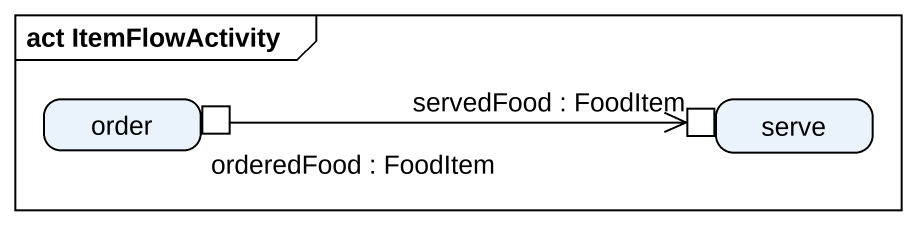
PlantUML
@startuml
mainframe act ItemFlowActivity
hide empty description
state order {
  state "orderedFood : FoodItem" as orderedFood_FoodItem <<outputPin>>
}
state serve {
  state "servedFood : FoodItem" as servedFood_FoodItem <<inputPin>>
}
orderedFood_FoodItem -right-> servedFood_FoodItem
@enduml
